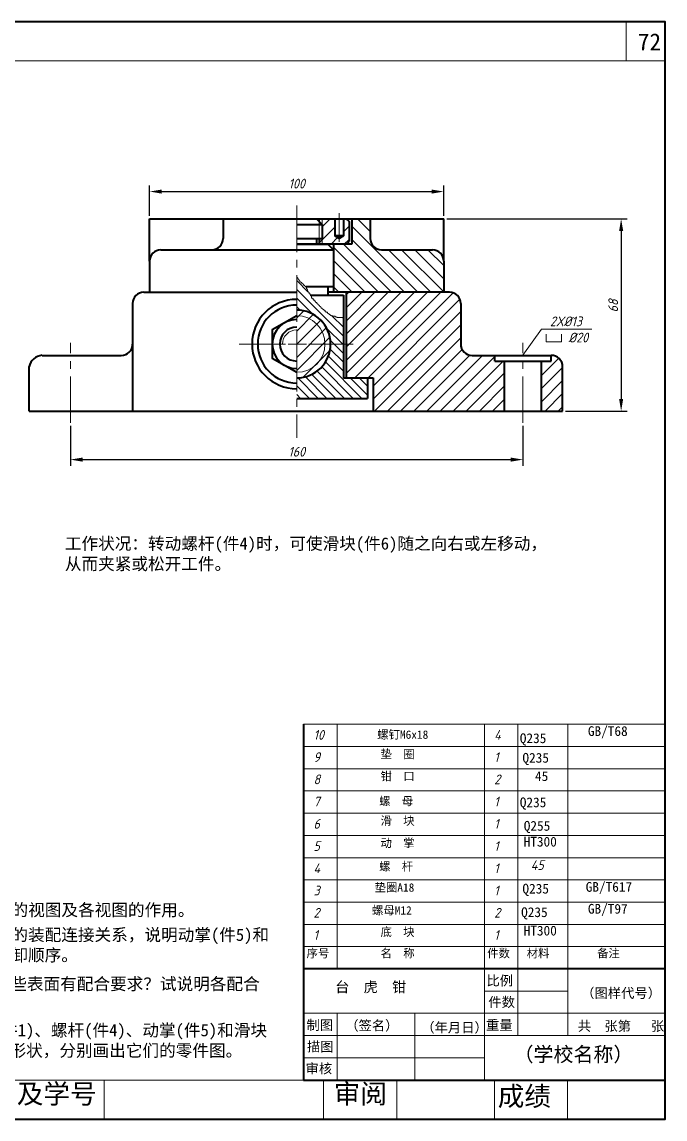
# Model space of a CAD drawing. Header units: millimetres. Extents: x 839 to 1169, y -250 to -25.
# Drawn here: x 1036.7 to 1168.6, y -250 to -25 of the extents above; entities that cross this region are included whole.
import ezdxf

# ---------------------------------------------------------------- set-up
doc = ezdxf.new("R2010")
doc.units = ezdxf.units.MM
doc.linetypes.add('CENTER2', pattern=[28.575, 19.05, -3.175, 3.175, -3.175])
doc.layers.get('0').update_dxf_attribs({"lineweight": 13})
doc.layers.get('Defpoints').update_dxf_attribs({"lineweight": 15})
for name, color, linetype, lineweight in [('中心线', 7, 'CENTER2', 15), ('出图', 7, 'Continuous', 40), ('剖面线', 7, 'Continuous', 9), ('标注', 7, 'Continuous', 13), ('细线', 7, 'Continuous', 13), ('零件1', 7, 'Continuous', 40), ('零件2', 7, 'Continuous', 40), ('零件3', 7, 'Continuous', 40), ('零件4', 7, 'Continuous', 40), ('零件5', 7, 'Continuous', 40), ('零件6', 7, 'Continuous', 40), ('零件7', 7, 'Continuous', 40)]:
    doc.layers.add(name, color=color, linetype=linetype, lineweight=lineweight)
doc.styles.add('style1', font='SIMFANG.TTF', dxfattribs={"height": 2})
doc.styles.add('style2', font='isocp.shx', dxfattribs={"oblique": 15, "height": 2})
doc.dimstyles.new('ISO-25', dxfattribs={"dimtxt": 2, "dimasz": 2.5, "dimexe": 1.25, "dimexo": 0.625, "dimtad": 1, "dimdec": 0, "dimtxsty": 'style2', "dimcen": 2.5, "dimadec": 0, "dimazin": 0, "dimtfac": 1, "dimtdec": 0, "dimtmove": 0, "dimatfit": 3, "dimfxl": 0, "dimarcsym": 0})
pattern_1 = [(45, (776.7344, -512.483), (-1.3470384, 1.3470384), [])]

# ---------------------------------------------------------------- blocks, each defined once
blk = doc.blocks.new('*D6')
at = {"layer": 'Defpoints', "color": 0}
for p in [(1123.21, -59.79), (1062.89, -65.37), (1123.21, -65.37)]:
    blk.add_point(p, dxfattribs=at)
at = {"layer": '标注', "color": 0, "lineweight": -2}
for p, q in [((1062.89, -64.75), (1062.89, -58.54)), ((1065.39, -59.79), (1120.71, -59.79)), ((1123.21, -64.75), (1123.21, -58.54))]:
    blk.add_line(p, q, dxfattribs=at)
at = {"layer": '标注', "color": 0}
for points in [[(1065.39, -59.37), (1065.39, -60.21), (1062.89, -59.79)], [(1120.71, -59.37), (1120.71, -60.21), (1123.21, -59.79)]]:
    blk.add_solid(points, dxfattribs=at)
at = {"layer": '标注', "color": 0, "insert": (1093.05, -58.16), "char_height": 2, "attachment_point": 5, "style": 'style2'}
blk.add_mtext('100', dxfattribs=at)
blk = doc.blocks.new('*D7')
at = {"layer": 'Defpoints', "color": 0}
for p in [(1046.65, -107.24), (1139.45, -107.24), (1139.45, -114.76)]:
    blk.add_point(p, dxfattribs=at)
at = {"layer": '标注', "color": 0, "lineweight": -2}
for p, q in [((1046.65, -107.86), (1046.65, -116.01)), ((1139.45, -107.86), (1139.45, -116.01)), ((1049.15, -114.76), (1136.95, -114.76))]:
    blk.add_line(p, q, dxfattribs=at)
at = {"layer": '标注', "color": 0}
for points in [[(1049.15, -114.35), (1049.15, -115.18), (1046.65, -114.76)], [(1136.95, -114.35), (1136.95, -115.18), (1139.45, -114.76)]]:
    blk.add_solid(points, dxfattribs=at)
at = {"layer": '标注', "color": 0, "insert": (1093.05, -113.14), "char_height": 2, "attachment_point": 5, "style": 'style2'}
blk.add_mtext('160', dxfattribs=at)
blk = doc.blocks.new('*D8')
at = {"layer": 'Defpoints', "color": 0}
for p in [(1123.21, -65.37), (1147.57, -104.81), (1159.58, -104.81)]:
    blk.add_point(p, dxfattribs=at)
at = {"layer": '标注', "color": 0, "lineweight": -2}
for p, q in [((1123.84, -65.37), (1160.83, -65.37)), ((1159.58, -67.87), (1159.58, -102.31)), ((1148.2, -104.81), (1160.83, -104.81))]:
    blk.add_line(p, q, dxfattribs=at)
at = {"layer": '标注', "color": 0}
for points in [[(1159.16, -67.87), (1160, -67.87), (1159.58, -65.37)], [(1159.16, -102.31), (1160, -102.31), (1159.58, -104.81)]]:
    blk.add_solid(points, dxfattribs=at)
at = {"layer": '标注', "color": 0, "insert": (1157.95, -83.24), "char_height": 2, "attachment_point": 5, "rotation": 90, "style": 'style2'}
blk.add_mtext('68', dxfattribs=at)

msp = doc.modelspace()

# ---------------------------------------------------------------- hatches: boundary and pattern name
at = {"layer": '剖面线'}
h = msp.add_hatch(dxfattribs=at)
h.set_pattern_fill('ANSI31', color=256, scale=0.6, style=0)
h.set_pattern_definition(pattern_1)
h.paths.add_polyline_path([(1100.88, -65.37), (1098.27, -65.37), (1098.27, -66.53), (1098.27, -69.43), (1098.27, -70.59), (1103.2, -70.59), (1103.78, -70.01), (1103.78, -65.95), (1103.2, -65.37), (1102.62, -65.37), (1102.62, -68.85), (1101.75, -69.43), (1100.88, -68.85)])
h.paths.add_polyline_path([(1098.27, -65.37), (1097.69, -65.37), (1097.69, -65.95), (1098.27, -66.53)])
h.paths.add_polyline_path([(1098.27, -69.43), (1097.69, -69.43), (1097.69, -70.59), (1098.27, -70.59)])
h = msp.add_hatch(dxfattribs=at)
h.set_pattern_fill('ANSI31', color=256, scale=0.6, angle=90, style=0)
h.set_pattern_definition([(135, (776.7344, -512.483), (-1.3470384, -1.3470384), [])])
h.paths.add_polyline_path([(1100.59, -80.43), (1123.21, -80.43), (1123.21, -74.05, 0.414214), (1120.89, -71.73), (1110.45, -71.73, -0.414214), (1108.13, -69.41), (1108.13, -65.37), (1104.36, -65.37), (1104.36, -70.59), (1100.59, -70.59)])
h = msp.add_hatch(dxfattribs=at)
h.set_pattern_fill('ANSI31', color=256, scale=0.4, angle=90, style=0)
h.set_pattern_definition([(135, (776.7344, -512.483), (-0.8980256, -0.8980256), [])])
h.paths.add_polyline_path([(1097, -82.45), (1096.91, -82.45), (1096.91, -82.36), (1096.82, -82.36), (1096.82, -82.18), (1096.63, -82.18), (1096.63, -82), (1096.45, -82), (1096.45, -81.72), (1096.27, -81.72), (1096.27, -81.63), (1096.09, -81.63), (1096.09, -81.27), (1096, -81.27), (1096, -81.18), (1095.91, -81.18), (1095.91, -81), (1095.81, -81), (1095.81, -80.81), (1095.72, -80.81), (1095.72, -80.63), (1095.63, -80.63), (1095.63, -80.54), (1095.54, -80.54), (1095.54, -80.45), (1095.45, -80.45), (1095.45, -80.36), (1095.36, -80.36), (1095.36, -80.18), (1095.27, -80.18), (1095.27, -79.9), (1095.18, -79.9), (1095.18, -79.72), (1095.09, -79.72), (1095.09, -79.54), (1095, -79.54), (1095, -79.36), (1094.9, -79.36), (1094.9, -79.27), (1094.81, -79.27), (1094.81, -79.18), (1094.72, -79.18), (1094.72, -79.09), (1094.63, -79.09), (1094.63, -79), (1094.45, -79), (1094.45, -78.81), (1094.36, -78.81), (1094.36, -78.72), (1094.27, -78.72), (1094.27, -78.63), (1094.08, -78.63), (1094.08, -78.45), (1093.99, -78.45), (1093.99, -78.36), (1093.81, -78.36), (1093.81, -78.27), (1093.72, -78.27), (1093.72, -78.09), (1093.63, -78.09), (1093.63, -78), (1093.54, -78), (1093.54, -77.9), (1093.45, -77.9), (1093.45, -77.81), (1093.36, -77.81), (1093.36, -77.63), (1093.27, -77.63), (1093.27, -77.45), (1093.17, -77.45), (1093.17, -77.36), (1093.05, -77.36), (1093.05, -84.1, -0.414214), (1100.01, -91.06), (1102.62, -91.06), (1102.62, -85.63), (1101.37, -85.63), (1101.37, -85.54), (1101.18, -85.54), (1101.18, -85.45), (1100.91, -85.45), (1100.91, -85.36), (1100.46, -85.36), (1100.46, -85.27), (1100.18, -85.27), (1100.18, -85.18), (1100, -85.18), (1100, -85.09), (1099.82, -85.09), (1099.82, -85), (1099.73, -85), (1099.73, -84.9), (1099.55, -84.9), (1099.55, -84.81), (1099.45, -84.81), (1099.45, -84.72), (1099.36, -84.72), (1099.36, -84.54), (1099.09, -84.54), (1099.09, -84.45), (1098.91, -84.45), (1098.91, -84.18), (1098.73, -84.18), (1098.73, -84.09), (1098.64, -84.09), (1098.64, -84), (1098.45, -84), (1098.45, -83.9), (1098.36, -83.9), (1098.36, -83.81), (1098.27, -83.81), (1098.27, -83.72), (1098.09, -83.72), (1098.09, -83.54), (1098, -83.54), (1098, -83.45), (1097.91, -83.45), (1097.91, -83.36), (1097.82, -83.36), (1097.82, -83.27), (1097.73, -83.27), (1097.73, -83.18), (1097.63, -83.18), (1097.63, -83.09), (1097.54, -83.09), (1097.54, -83), (1097.45, -83), (1097.45, -82.9), (1097.36, -82.9), (1097.36, -82.81), (1097.27, -82.81), (1097.27, -82.72), (1097.18, -82.72), (1097.18, -82.54), (1097, -82.54)])
h.paths.add_polyline_path([(1102.62, -91.06), (1100.01, -91.06, -0.414214), (1093.05, -98.02), (1093.05, -102.21), (1107.55, -102.21), (1107.55, -98.02), (1103.2, -98.02), (1102.62, -98.02)])
h = msp.add_hatch(dxfattribs=at)
h.set_pattern_fill('ANSI31', color=256, scale=0.6, style=0)
h.set_pattern_definition(pattern_1)
h.paths.add_polyline_path([(1108.71, -104.81), (1135.68, -104.81), (1135.68, -94.54), (1133.65, -94.54), (1133.65, -93.38), (1129.01, -93.38, -0.414214), (1126.69, -91.06), (1126.69, -82.75, 0.414214), (1124.37, -80.43), (1103.2, -80.43), (1103.2, -98.02), (1108.71, -98.02)])
h.paths.add_polyline_path([(1147.57, -104.81), (1147.57, -95.7, 0.414214), (1145.25, -93.38), (1145.25, -94.54), (1143.22, -94.54), (1143.22, -104.81)])
h = msp.add_hatch(dxfattribs=at)
h.set_pattern_fill('ANSI31', color=256, scale=0.6, style=0)
h.set_pattern_definition(pattern_1)
h.paths.add_polyline_path([(1093.05, -85.26), (1093.05, -91.06), (1098.85, -91.06, 0.414214)], flags=16)
h.paths.add_polyline_path([(1093.05, -84.1), (1093.05, -85.26, -0.414214), (1098.85, -91.06), (1100.01, -91.06, 0.414214)])
h.paths.add_polyline_path([(1098.85, -91.06), (1093.05, -91.06), (1093.05, -96.86, 0.414214)], flags=16)
h.paths.add_polyline_path([(1100.01, -91.06), (1098.85, -91.06, -0.414214), (1093.05, -96.86), (1093.05, -98.02, 0.414214)])

# ---------------------------------------------------------------- linework, layer by layer
for p, q in [((838.58, -33), (1168.58, -33)), ((1101.32, -169.04), (1101.32, -187.28)), ((1131.53, -187.28), (1131.53, -169.04)), ((1138.37, -187.28), (1138.37, -169.04)), ((1148.63, -187.28), (1148.63, -169.04)), ((1168.58, -173.6), (1094.48, -173.6)), ((1168.58, -178.16), (1094.48, -178.16)), ((1168.58, -182.72), (1094.48, -182.72)), ((1168.58, -187.28), (1094.48, -187.28)), ((1101.32, -187.28), (1101.32, -219.2)), ((1131.53, -219.2), (1131.53, -187.28)), ((1138.37, -219.2), (1138.37, -187.28)), ((1148.63, -219.2), (1148.63, -187.28)), ((1168.58, -191.84), (1094.48, -191.84)), ((1168.58, -196.4), (1094.48, -196.4)), ((1168.58, -200.96), (1094.48, -200.96)), ((1168.58, -205.52), (1094.48, -205.52)), ((1168.58, -210.08), (1094.48, -210.08)), ((1094.48, -214.64), (1168.58, -214.64)), ((1131.53, -242), (1131.53, -219.2)), ((1138.37, -232.88), (1138.37, -219.2)), ((1148.63, -232.88), (1148.63, -219.2)), ((1168.58, -242), (1168.58, -219.2)), ((1131.53, -223.76), (1148.63, -223.76)), ((1094.48, -228.32), (1168.58, -228.32)), ((1101.32, -242), (1101.32, -228.32)), ((1117.28, -242), (1117.28, -228.32)), ((1094.48, -232.88), (1131.53, -232.88)), ((1131.53, -232.88), (1168.58, -232.88)), ((1094.48, -237.44), (1131.53, -237.44)), ((838.58, -242), (1168.58, -242)), ((1053.58, -250), (1053.58, -242)), ((1098.58, -250), (1098.58, -242)), ((1105.88, -242), (1105.88, -242)), ((1113.58, -250), (1113.58, -242)), ((1133.58, -250), (1133.58, -242)), ((1148.58, -250), (1148.58, -242)), ((1168.58, -242), (1168.58, -242))]:
    msp.add_line(p, q)
at = {"linetype": 'Continuous'}
msp.add_arc((1093.05, -91.06), 2.9, 90, 180, dxfattribs=at)
at = {"layer": '中心线', "ltscale": 0.5}
for p, q in [((1093.05, -62.67), (1093.05, -110.3)), ((1046.65, -107.24), (1046.65, -90.8)), ((1081.23, -91.06), (1104.62, -91.06)), ((1139.45, -107.24), (1139.45, -90.8))]:
    msp.add_line(p, q, dxfattribs=at)
at = {"layer": '中心线'}
msp.add_line((1101.75, -70.13), (1101.75, -64.25), dxfattribs=at)
at = {"layer": '出图'}
for p, q in [((1094.48, -169.04), (1094.48, -187.28)), ((1094.48, -187.28), (1094.48, -219.2)), ((1094.48, -219.2), (1094.48, -242)), ((1168.58, -219.2), (1094.48, -219.2))]:
    msp.add_line(p, q, dxfattribs=at)
at = {"layer": '剖面线'}
msp.add_arc((1093.05, -91.06), 5.8, 270, 90, dxfattribs=at)
at = {"layer": '标注'}
for p, q in [((1093.05, -77.27), (1093.08, -77.27)), ((1093.08, -77.27), (1093.08, -77.36)), ((1093.08, -77.36), (1093.17, -77.36)), ((1093.17, -77.36), (1093.17, -77.45)), ((1093.17, -77.45), (1093.27, -77.45)), ((1093.27, -77.45), (1093.27, -77.63)), ((1093.27, -77.63), (1093.36, -77.63)), ((1093.36, -77.63), (1093.36, -77.81)), ((1093.36, -77.81), (1093.45, -77.81)), ((1093.45, -77.81), (1093.45, -77.9)), ((1093.45, -77.9), (1093.54, -77.9)), ((1093.54, -77.9), (1093.54, -78)), ((1093.54, -78), (1093.63, -78)), ((1093.63, -78), (1093.63, -78.09)), ((1093.63, -78.09), (1093.72, -78.09)), ((1093.72, -78.09), (1093.72, -78.27)), ((1093.72, -78.27), (1093.81, -78.27)), ((1093.81, -78.27), (1093.81, -78.36)), ((1093.81, -78.36), (1093.99, -78.36)), ((1093.99, -78.36), (1093.99, -78.45)), ((1093.99, -78.45), (1094.08, -78.45)), ((1094.08, -78.45), (1094.08, -78.63)), ((1094.08, -78.63), (1094.27, -78.63)), ((1094.27, -78.63), (1094.27, -78.72)), ((1094.27, -78.72), (1094.36, -78.72)), ((1094.36, -78.72), (1094.36, -78.81)), ((1094.36, -78.81), (1094.45, -78.81)), ((1094.45, -78.81), (1094.45, -79)), ((1094.45, -79), (1094.63, -79)), ((1094.63, -79), (1094.63, -79.09)), ((1094.63, -79.09), (1094.72, -79.09)), ((1094.72, -79.09), (1094.72, -79.18)), ((1094.72, -79.18), (1094.81, -79.18)), ((1094.81, -79.18), (1094.81, -79.27)), ((1094.81, -79.27), (1094.9, -79.27)), ((1094.9, -79.27), (1094.9, -79.36)), ((1094.9, -79.36), (1095, -79.36)), ((1095, -79.36), (1095, -79.54)), ((1095, -79.54), (1095.09, -79.54)), ((1095.09, -79.54), (1095.09, -79.72)), ((1095.09, -79.72), (1095.18, -79.72)), ((1095.18, -79.72), (1095.18, -79.9)), ((1095.18, -79.9), (1095.27, -79.9)), ((1095.27, -79.9), (1095.27, -80.18)), ((1095.27, -80.18), (1095.36, -80.18)), ((1095.36, -80.18), (1095.36, -80.36)), ((1095.36, -80.36), (1095.45, -80.36)), ((1095.45, -80.36), (1095.45, -80.45)), ((1095.45, -80.45), (1095.54, -80.45)), ((1095.54, -80.45), (1095.54, -80.54)), ((1095.54, -80.54), (1095.63, -80.54)), ((1095.63, -80.54), (1095.63, -80.63)), ((1095.63, -80.63), (1095.72, -80.63)), ((1095.72, -80.63), (1095.72, -80.81)), ((1095.72, -80.81), (1095.81, -80.81)), ((1095.81, -80.81), (1095.81, -81)), ((1095.81, -81), (1095.91, -81)), ((1095.91, -81), (1095.91, -81.18)), ((1095.91, -81.18), (1096, -81.18)), ((1096, -81.18), (1096, -81.27)), ((1096, -81.27), (1096.09, -81.27)), ((1096.09, -81.27), (1096.09, -81.63)), ((1096.09, -81.63), (1096.27, -81.63)), ((1096.27, -81.63), (1096.27, -81.72)), ((1096.27, -81.72), (1096.45, -81.72)), ((1096.45, -81.72), (1096.45, -82)), ((1096.45, -82), (1096.63, -82)), ((1096.63, -82), (1096.63, -82.18)), ((1096.63, -82.18), (1096.82, -82.18)), ((1096.82, -82.18), (1096.82, -82.36)), ((1096.82, -82.36), (1096.91, -82.36)), ((1096.91, -82.36), (1096.91, -82.45)), ((1096.91, -82.45), (1097, -82.45)), ((1097, -82.45), (1097, -82.54)), ((1097, -82.54), (1097.18, -82.54)), ((1097.18, -82.54), (1097.18, -82.72)), ((1097.18, -82.72), (1097.27, -82.72)), ((1097.27, -82.72), (1097.27, -82.81)), ((1097.27, -82.81), (1097.36, -82.81)), ((1097.36, -82.81), (1097.36, -82.9)), ((1097.36, -82.9), (1097.45, -82.9)), ((1097.45, -82.9), (1097.45, -83)), ((1097.45, -83), (1097.54, -83)), ((1097.54, -83), (1097.54, -83.09)), ((1097.54, -83.09), (1097.63, -83.09)), ((1097.63, -83.09), (1097.63, -83.18)), ((1097.63, -83.18), (1097.73, -83.18)), ((1097.73, -83.18), (1097.73, -83.27)), ((1097.73, -83.27), (1097.82, -83.27)), ((1097.82, -83.27), (1097.82, -83.36)), ((1097.82, -83.36), (1097.91, -83.36)), ((1097.91, -83.36), (1097.91, -83.45)), ((1097.91, -83.45), (1098, -83.45)), ((1098, -83.45), (1098, -83.54)), ((1098, -83.54), (1098.09, -83.54)), ((1098.09, -83.54), (1098.09, -83.72)), ((1098.09, -83.72), (1098.27, -83.72)), ((1098.27, -83.72), (1098.27, -83.81)), ((1098.27, -83.81), (1098.36, -83.81)), ((1098.36, -83.81), (1098.36, -83.9)), ((1098.36, -83.9), (1098.45, -83.9)), ((1098.45, -83.9), (1098.45, -84)), ((1098.45, -84), (1098.64, -84)), ((1098.64, -84), (1098.64, -84.09)), ((1098.64, -84.09), (1098.73, -84.09)), ((1098.73, -84.09), (1098.73, -84.18)), ((1098.73, -84.18), (1098.91, -84.18)), ((1098.91, -84.18), (1098.91, -84.45)), ((1098.91, -84.45), (1099.09, -84.45)), ((1099.09, -84.45), (1099.09, -84.54)), ((1099.09, -84.54), (1099.36, -84.54)), ((1099.36, -84.54), (1099.36, -84.72)), ((1099.36, -84.72), (1099.45, -84.72)), ((1099.45, -84.72), (1099.45, -84.81)), ((1099.45, -84.81), (1099.55, -84.81)), ((1099.55, -84.81), (1099.55, -84.9)), ((1099.55, -84.9), (1099.73, -84.9)), ((1099.73, -84.9), (1099.73, -85)), ((1099.73, -85), (1099.82, -85)), ((1099.82, -85), (1099.82, -85.09)), ((1099.82, -85.09), (1100, -85.09)), ((1100, -85.09), (1100, -85.18)), ((1100, -85.18), (1100.18, -85.18)), ((1100.18, -85.18), (1100.18, -85.27)), ((1100.18, -85.27), (1100.46, -85.27)), ((1100.46, -85.27), (1100.46, -85.36)), ((1100.46, -85.36), (1100.91, -85.36)), ((1100.91, -85.36), (1100.91, -85.45)), ((1100.91, -85.45), (1101.18, -85.45)), ((1101.18, -85.45), (1101.18, -85.54)), ((1101.18, -85.54), (1101.37, -85.54)), ((1101.37, -85.54), (1101.37, -85.63)), ((1101.37, -85.63), (1102.62, -85.63))]:
    msp.add_line(p, q, dxfattribs=at)
at = {"layer": '细线'}
for p, q in [((1160.58, -33), (1160.58, -25)), ((1097.69, -69.43), (1097.69, -65.95)), ((1098.27, -66.53), (1098.27, -65.32)), ((1098.27, -69.43), (1098.27, -70.59)), ((1093.05, -89.65), (1093.05, -92.86)), ((1139.43, -93.34), (1143.22, -88.03)), ((1143.22, -88.03), (1153.56, -88.03)), ((1144.19, -89.03), (1144.19, -90.59)), ((1147.32, -90.59), (1147.32, -89.03)), ((1091.32, -91.06), (1095.09, -91.06)), ((1144.19, -90.59), (1147.32, -90.59)), ((1168.58, -169.04), (1094.48, -169.04))]:
    msp.add_line(p, q, dxfattribs=at)
at = {"layer": '零件1'}
for p, q in [((1062.89, -65.37), (1123.21, -65.37)), ((1062.89, -74.05), (1062.89, -65.37)), ((1077.97, -65.37), (1077.97, -69.41)), ((1108.13, -65.37), (1108.13, -69.41)), ((1123.21, -74.05), (1123.21, -65.37)), ((1065.21, -71.73), (1075.65, -71.73)), ((1075.65, -71.73), (1093.05, -71.73)), ((1110.45, -71.73), (1120.89, -71.73)), ((1062.89, -74.05), (1062.89, -80.43)), ((1123.21, -74.05), (1123.21, -80.43)), ((1061.73, -80.43), (1093.05, -80.43)), ((1124.37, -80.43), (1099.43, -80.43)), ((1103.2, -80.43), (1103.2, -98.02)), ((1059.41, -82.75), (1059.41, -91.06)), ((1126.69, -82.75), (1126.69, -91.06)), ((1059.41, -91.06), (1059.41, -104.81)), ((1040.85, -93.38), (1057.09, -93.38)), ((1129.01, -93.38), (1145.25, -93.38)), ((1133.65, -94.54), (1133.65, -93.38)), ((1145.25, -94.54), (1145.25, -93.38)), ((1038.22, -104.81), (1038.22, -95.7)), ((1133.65, -94.54), (1145.25, -94.54)), ((1135.68, -104.81), (1135.68, -94.54)), ((1143.22, -104.81), (1143.22, -94.54)), ((1147.57, -104.81), (1147.57, -95.7)), ((1103.2, -98.02), (1108.71, -98.02)), ((1108.71, -98.02), (1108.71, -104.81)), ((1038.22, -104.81), (1147.57, -104.81)), ((1093.05, -104.81), (1139.45, -104.81))]:
    msp.add_line(p, q, dxfattribs=at)
msp.add_lwpolyline([(838.58, -250), (1168.58, -250), (1168.58, -25), (838.58, -25)], close=True, dxfattribs=at)
for centre, radius, start, end in [((1075.65, -69.41), 2.32, 270, 360), ((1110.45, -69.41), 2.32, 180, 270), ((1065.21, -74.05), 2.32, 90, 180), ((1120.89, -74.05), 2.32, 360, 90), ((1061.73, -82.75), 2.32, 90, 180), ((1124.37, -82.75), 2.32, 0, 90), ((1057.09, -91.06), 2.32, 270, 0), ((1129.01, -91.06), 2.32, 180, 270), ((1041.11, -96.32), 2.96, 95.0236, 167.7954), ((1145.25, -95.7), 2.32, 0, 90)]:
    msp.add_arc(centre, radius, start, end, dxfattribs=at)
at = {"layer": '零件2'}
msp.add_line((1094.48, -242), (1168.58, -242), dxfattribs=at)
msp.add_lwpolyline([(1093.05, -85.26), (1088.03, -88.16), (1088.03, -93.96), (1093.05, -96.86)], dxfattribs=at)
msp.add_arc((1093.05, -91.06), 5.02, 90, 270, dxfattribs=at)
at = {"layer": '零件3'}
for p, q in [((1097.69, -65.95), (1097.69, -65.38)), ((1097.69, -69.43), (1097.69, -70.6))]:
    msp.add_line(p, q, dxfattribs=at)
for radius in [9.16, 8]:
    msp.add_arc((1093.05, -91.06), radius, 90, 270, dxfattribs=at)
at = {"layer": '零件4'}
for radius, start, end in [(6.96, 270, 90), (3.48, 90, 270)]:
    msp.add_arc((1093.05, -91.06), radius, start, end, dxfattribs=at)
at = {"layer": '零件5'}
for p, q in [((1104.36, -65.37), (1104.36, -70.59)), ((1104.36, -70.59), (1093.05, -70.59))]:
    msp.add_line(p, q, dxfattribs=at)
at = {"layer": '零件6'}
for p, q in [((1093.05, -65.37), (1097.11, -65.37)), ((1093.05, -66.53), (1098.27, -66.53)), ((1098.27, -66.53), (1097.11, -65.37)), ((1098.27, -66.53), (1098.27, -69.43)), ((1093.05, -69.43), (1098.27, -69.43)), ((1097.11, -69.43), (1097.11, -70.59)), ((1093.05, -70.59), (1099.43, -70.59)), ((1093.05, -71.75), (1100.59, -71.75)), ((1099.43, -70.59), (1100.59, -71.75)), ((1100.59, -70.59), (1100.59, -80.43)), ((1094.9, -79.27), (1100.59, -79.27)), ((1099.43, -79.27), (1099.43, -81.01)), ((1095.91, -81.01), (1102.62, -81.01)), ((1102.62, -81.01), (1102.62, -98.02)), ((1102.62, -98.02), (1107.55, -98.02)), ((1107.55, -98.02), (1107.55, -102.21)), ((1093.05, -102.21), (1107.55, -102.21))]:
    msp.add_line(p, q, dxfattribs=at)
at = {"layer": '零件7'}
for p, q in [((1098.27, -66.53), (1098.27, -69.43)), ((1100.88, -65.37), (1100.88, -68.85)), ((1102.62, -65.37), (1102.62, -68.85)), ((1103.2, -65.37), (1103.78, -65.95)), ((1103.78, -65.95), (1103.78, -70.01)), ((1102.62, -68.85), (1100.88, -68.85)), ((1101.75, -69.43), (1100.88, -68.85)), ((1102.62, -68.85), (1101.75, -69.43)), ((1103.2, -70.59), (1098.27, -70.59)), ((1103.2, -70.59), (1103.78, -70.01))]:
    msp.add_line(p, q, dxfattribs=at)

# ---------------------------------------------------------------- texts
at = {"attachment_point": 1}
for s, insert, char_height, width in [('{\\f宋体|b0|i0|c134|p2;工作状况：转动螺杆\\f宋体|b0|i0|c0|p2;(\\f宋体|b0|i0|c134|p2;件4\\f宋体|b0|i0|c0|p2;)\\f宋体|b0|i0|c134|p2;时，可使滑块\\f宋体|b0|i0|c0|p2;(\\f宋体|b0|i0|c134|p2;件6\\f宋体|b0|i0|c0|p2;)\\f宋体|b0|i0|c134|p2;随之向右或左移动，\\P从而夹紧或松开工件。}', (1045.52, -130.72), 2.5, 142.9515), ('{\\f宋体|b0|i0|c134|p2;(1)分析所采用的视图及各视图的作用。}', (1012.43, -205.86), 2.5, 161.5895), ('{\\f宋体|b0|i0|c134|p2;(2)分析零件间的装配连接关系，说明动掌\\f宋体|b0|i0|c0|p2;(\\f宋体|b0|i0|c134|p2;件5\\f宋体|b0|i0|c0|p2;)\\f宋体|b0|i0|c134|p2;和\\P滑块\\f宋体|b0|i0|c0|p2;(\\f宋体|b0|i0|c134|p2;件6\\f宋体|b0|i0|c0|p2;)\\f宋体|b0|i0|c134|p2;的拆卸顺序。}', (1012.4, -210.96), 2.5, 162.0172), ('{\\f宋体|b0|i0|c134|p2;序号}', (1095.07, -215.16), 1.71, 10.944), ('{\\f宋体|b0|i0|c134|p2;件数}', (1132.12, -215.16), 1.71, 10.944), ('{\\f宋体|b0|i0|c134|p2;材料}', (1140.21, -215.16), 1.71, 10.944), ('{\\f仿宋_GB2312|b0|i0|c134|p49;比例}', (1131.97, -220.61), 2, 5.5896), ('{\\f宋体|b0|i0|c134|p2;(3)台虎钳上哪些表面有配合要求？试说明各配合\\P代号的含义。}', (1012.17, -221.03), 2.5, 162.0172), ('{\\f宋体|b0|i0|c134|p2;台  虎  钳}', (1100.95, -221.84), 2.1375, 30.1545), ('{\\f仿宋_GB2312|b0|i0|c134|p49;件数}', (1132.36, -225.02), 2, 7.3292), ('{\\f仿宋_GB2312|b0|i0|c134|p49;（图样代号）}', (1151.39, -223.16), 2, 21.2638), ('{\\f仿宋_GB2312|b0|i0|c134|p49;制图}', (1095.06, -229.73), 2, 5.6877), ('{\\f仿宋_GB2312|b0|i0|c134|p49;（签名）}', (1103.01, -229.83), 2, 11.5715), ('{\\f仿宋_GB2312|b0|i0|c134|p49;重量}', (1131.87, -229.72), 2, 5.5896), ('{\\f宋体|b0|i0|c134|p2;(4)读懂底座(件1)、螺杆\\f宋体|b0|i0|c0|p2;(\\f宋体|b0|i0|c134|p2;件4\\f宋体|b0|i0|c0|p2;)\\f宋体|b0|i0|c134|p2;、动掌\\f宋体|b0|i0|c0|p2;(\\f宋体|b0|i0|c134|p2;件\\f宋体|b0|i0|c0|p2;5)\\f宋体|b0|i0|c134|p2;和滑块\\P(件6)等零件的形状，分别画出它们的零件图。}', (1012, -230.53), 2.5, 162.4449), ('{\\f仿宋_GB2312|b0|i0|c134|p49;（年月日）}', (1118.6, -230.22), 2, 14.134), ('{\\f仿宋_GB2312|b0|i0|c134|p49;共  张第   张}', (1150.7, -229.92), 2, 27.2728), ('{\\f仿宋_GB2312|b0|i0|c134|p49;描图}', (1095.16, -234.14), 2, 5.2954), ('{\\f仿宋_GB2312|b0|i0|c134|p49;（学校名称）}', (1137.53, -235.22), 3, 29.3577), ('{\\f仿宋_GB2312|b0|i0|c134|p49;审核}', (1094.87, -238.65), 2, 5.1974), ('{\\f仿宋_GB2312|b0|i0|c134|p49;姓名及学号}', (1024.75, -242.83), 4, 29.8443), ('{\\f仿宋_GB2312|b0|i0|c134|p49;审阅}', (1100.65, -242.82), 4, 13.7378), ('{\\f仿宋_GB2312|b0|i0|c134|p49;成绩}', (1134.28, -243.3), 4, 13.2641)]:
    msp.add_mtext(s, dxfattribs=dict(at, insert=insert, char_height=char_height, width=width))
for s, insert, char_height, width, style in [('10', (1096.5, -170.22), 2, 13.68, 'style2'), ('{\\f宋体|b0|i0|c134|p2;螺钉M6}x{\\f宋体|b0|i0|c134|p2;18}', (1109.56, -170.31), 1.71, 15.7439, 'style1'), ('4', (1133.55, -170.22), 2, 13.68, 'style2'), ('{\\f宋体|b0|i0|c134|p2;Q235}', (1138.8, -170.9), 2, 10.944, 'style1'), ('{\\f宋体|b0|i0|c134|p2;GB/T68}', (1152.76, -169.44), 2, 10.944, 'style1'), ('9', (1096.5, -174.78), 2, 13.68, 'style2'), ('{\\f宋体|b0|i0|c134|p2;垫  圈}', (1110.24, -174.3), 1.71, 11.1384, 'style1'), ('1', (1133.55, -174.78), 2, 13.68, 'style2'), ('{\\f宋体|b0|i0|c134|p2;Q235}', (1139.34, -174.92), 2, 10.944, 'style1'), ('8', (1096.5, -179.34), 2, 13.68, 'style2'), ('{\\f宋体|b0|i0|c134|p2;钳  口}', (1110.24, -178.86), 1.71, 11.1384, 'style1'), ('2', (1133.55, -179.34), 2, 13.68, 'style2'), ('{\\f宋体|b0|i0|c134|p2;45}', (1141.92, -178.68), 2, 10.944, 'style1'), ('7', (1096.5, -183.9), 2, 13.68, 'style2'), ('{\\f宋体|b0|i0|c134|p2;螺  母}', (1109.95, -183.94), 1.71, 21.5696, 'style1'), ('1', (1133.55, -183.9), 2, 13.68, 'style2'), ('{\\f宋体|b0|i0|c134|p2;Q235}', (1138.8, -184.05), 2, 10.944, 'style1'), ('6', (1096.5, -188.46), 2, 13.68, 'style2'), ('{\\f宋体|b0|i0|c134|p2;滑  块}', (1110.24, -187.98), 1.71, 11.1384, 'style1'), ('1', (1133.55, -188.46), 2, 13.68, 'style2'), ('{\\f宋体|b0|i0|c134|p2;Q255}', (1139.61, -188.87), 2, 10.944, 'style1'), ('5', (1096.5, -193.02), 2, 13.68, 'style2'), ('{\\f宋体|b0|i0|c134|p2;动  掌}', (1110.24, -192.54), 1.71, 11.1384, 'style1'), ('1', (1133.55, -193.02), 2, 13.68, 'style2'), ('{\\f宋体|b0|i0|c134|p2;HT300}', (1139.59, -192.12), 2, 10.944, 'style1'), ('4', (1096.5, -197.58), 2, 13.68, 'style2'), ('{\\f宋体|b0|i0|c134|p2;螺  杆}', (1109.95, -197.34), 1.71, 17.8058, 'style1'), ('1', (1133.55, -197.58), 2, 13.68, 'style2'), ('45', (1141.05, -196.92), 2, 13.68, 'style2'), ('3', (1096.5, -202.14), 2, 13.68, 'style2'), ('{\\f宋体|b0|i0|c134|p2;垫圈A18}', (1109.02, -201.66), 1.71, 11.1384, 'style1'), ('1', (1133.55, -202.14), 2, 13.68, 'style2'), ('{\\f宋体|b0|i0|c134|p2;Q235}', (1139.34, -201.75), 2, 10.944, 'style1'), ('{\\f宋体|b0|i0|c134|p2;GB/T617}', (1152.31, -201.39), 2, 10.944, 'style1'), ('2', (1096.5, -206.7), 2, 13.68, 'style2'), ('{\\f宋体|b0|i0|c134|p2;螺母\\f宋体|b0|i0|c0|p2;M12}', (1108.49, -206.35), 1.71, 17.562, 'style1'), ('2', (1133.55, -206.7), 2, 13.68, 'style2'), ('{\\f宋体|b0|i0|c134|p2;Q235}', (1139.07, -206.58), 2, 10.944, 'style1'), ('{\\f宋体|b0|i0|c134|p2;GB/T97}', (1152.76, -205.88), 2, 10.944, 'style1'), ('1', (1096.5, -211.26), 2, 13.68, 'style2'), ('{\\f宋体|b0|i0|c134|p2;底  块}', (1110.24, -210.78), 1.71, 11.1384, 'style1'), ('1', (1133.55, -211.26), 2, 13.68, 'style2'), ('{\\f宋体|b0|i0|c134|p2;HT300}', (1139.59, -210.36), 2, 10.944, 'style1'), ('{\\f宋体|b0|i0|c134|p2;名  称}', (1110.24, -215.16), 1.71, 11.1384, 'style1'), ('{\\f宋体|b0|i0|c134|p2;备注}', (1154.65, -215.16), 1.71, 10.944, 'style1')]:
    msp.add_mtext(s, dxfattribs=dict(at, insert=insert, char_height=char_height, width=width, style=style))
at = {"layer": '细线', "insert": (1163, -27.35), "char_height": 3.5, "width": 5.5866, "attachment_point": 1}
msp.add_mtext('{\\fSimSun|b0|i0|c134|p2;72}', dxfattribs=at)
at = {"layer": '细线', "insert": (1148.26, -86.41), "char_height": 2, "attachment_point": 5, "style": 'style2'}
msp.add_mtext('2X%%c13', dxfattribs=at)
at = {"layer": '细线', "insert": (1148.79, -88.74), "char_height": 2, "width": 6.189, "attachment_point": 1, "style": 'style2'}
msp.add_mtext('%%C20', dxfattribs=at)

# ---------------------------------------------------------------- dimensions: what is measured, and where the dimension line sits
at = {"layer": '标注'}
for base, p1, p2, text, picture, middle in [((1123.21, -59.79), (1062.89, -65.37), (1123.21, -65.37), '100', '*D6', (1093.05, -58.16)), ((1139.45, -114.76), (1046.65, -107.24), (1139.45, -107.24), '160', '*D7', (1093.05, -113.14))]:
    dim = msp.add_linear_dim(base=base, p1=p1, p2=p2, text=text, dimstyle='ISO-25', override={"dimasz": 2.5}, dxfattribs=at)
    dim.commit()
    dim.dimension.update_dxf_attribs({"geometry": picture, "text_midpoint": middle})
dim = msp.add_linear_dim(base=(1159.58, -104.81), p1=(1123.21, -65.37), p2=(1147.57, -104.81), angle=90, text='68', dimstyle='ISO-25', override={"dimasz": 2.5}, dxfattribs=at)
dim.commit()
dim.dimension.update_dxf_attribs({"geometry": '*D8', "text_midpoint": (1159.58, -83.24), "dimtype": 160})

doc.saveas('drawing.dxf')
